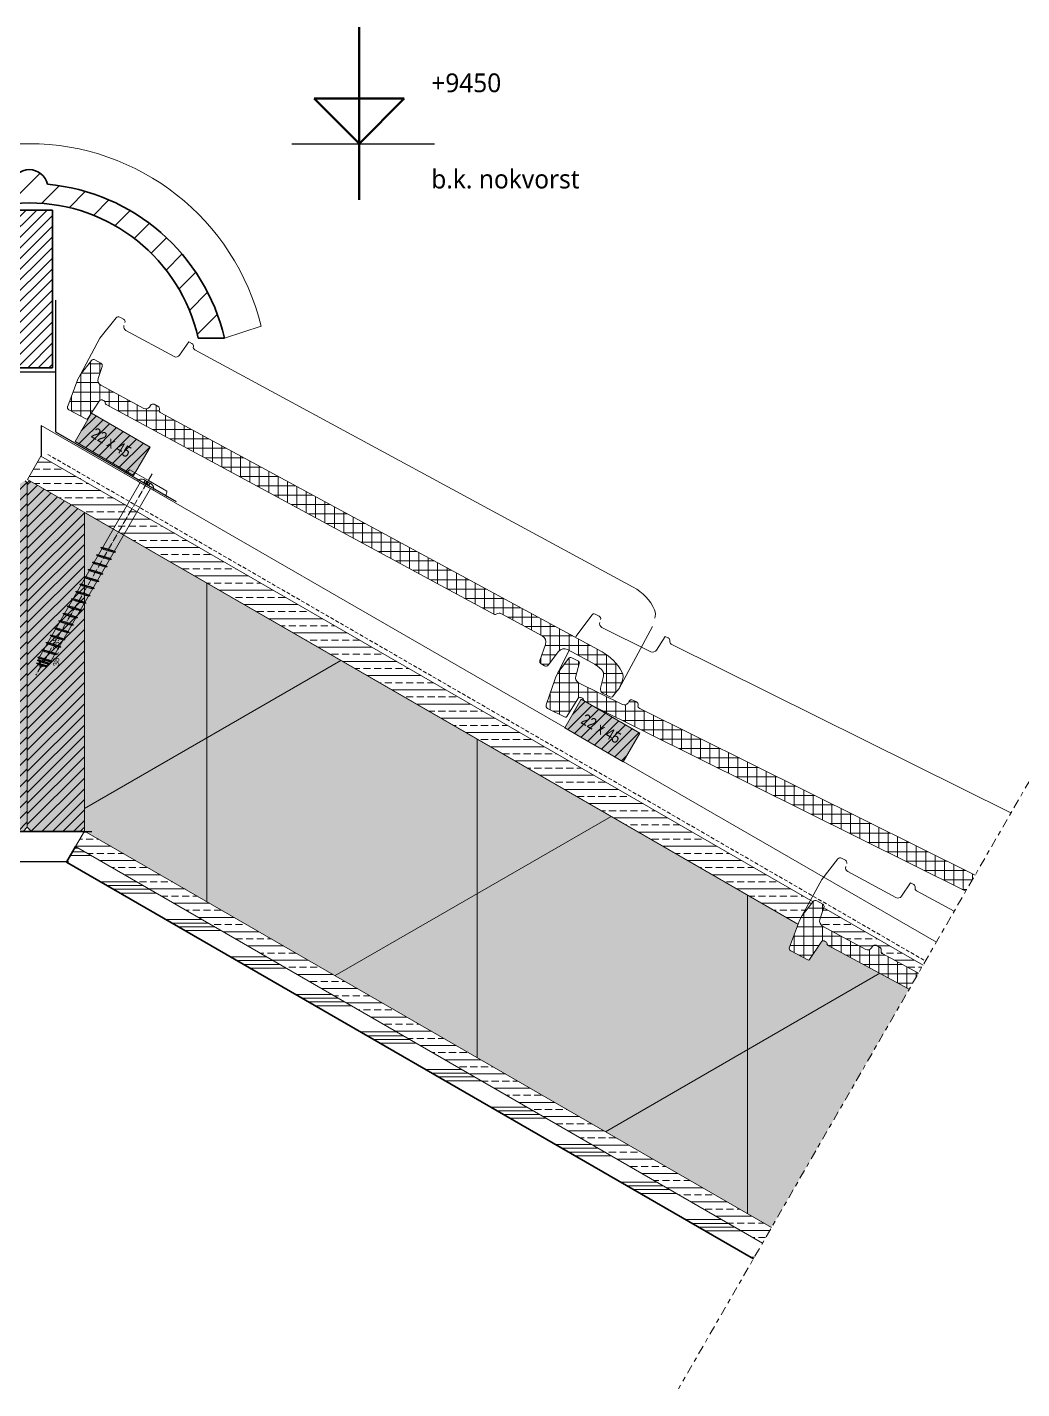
# Model space of a CAD drawing. Header units: millimetres. Extents: x 1813 to 34621, y -2347 to 13791.
# Drawn here: x 9733 to 10395, y 1155 to 2062 of the extents above; entities that cross this region are included whole.
import ezdxf

# ---------------------------------------------------------------- set-up
doc = ezdxf.new("R2010")
doc.units = ezdxf.units.MM
for name, pattern in [('MV_center', [15, 6, -3, 3, -3]), ('MV_hartlijn_staal', [6.6, 5, -0.8, 0, -0.8]), ('MV_hidden', [3.75, 2.5, -1.25])]:
    doc.linetypes.add(name, pattern=pattern)
for name, color, linetype, lineweight in [('A-ANNO-NOTE', 131, 'Continuous', 18), ('A-DETL', 90, 'Continuous', 13), ('A-DETL-GENF', 92, 'Continuous', 18), ('A-DETL-MEDM', 33, 'Continuous', 18), ('A-DETL-THIN', 151, 'Continuous', 18), ('G-ANNO-TEXT', 231, 'Continuous', 13)]:
    doc.layers.add(name, color=color, linetype=linetype, lineweight=lineweight)
doc.styles.add('Segoe UI_3', font='segoeui.ttf', dxfattribs={"height": 12.5})
doc.styles.add('Swis721 Cn BT', font='swissc.ttf', dxfattribs={"height": 4})
doc.styles.add('Swis721 Cn BT_1', font='swissc.ttf', dxfattribs={"height": 7.5})
pattern_1 = [(0, (0, 0), (0, 9.476), []), (0, (0, 4.738), (0, 9.476), [4.738, -2.369])]
pattern_2 = [(0, (0, 0), (0, 6.25), []), (90, (0, 0), (-6.25, 4e-16), [])]

# ---------------------------------------------------------------- blocks, each defined once
blk = doc.blocks.new('42 isolatie - Type 1-5117734-Details Verbouwingen')
at = {"layer": 'A-DETL-GENF'}
blk.add_hatch(color=256, dxfattribs=at).paths.add_polyline_path([(272.08, 1.07), (800.28, 1.07), (800.28, 0.8), (906.51, 184.8), (272.08, 184.8), (272.08, 34.57)])
at = {"layer": 'A-DETL-GENF', "lineweight": 13}
h = blk.add_hatch(dxfattribs=at)
h.set_pattern_fill('FP_6', color=256, style=0, pattern_type=2)
h.set_pattern_definition([(60, (-2126.39, 181.76), (-155.885, 90), []), (120, (-2126.39, 181.76), (-155.885, -90), [])])
h.paths.add_polyline_path([(272.08, 1.07), (800.28, 1.07), (800.28, 0.8), (906.51, 184.8), (272.08, 184.8), (272.08, 34.57)])
at = {"layer": 'A-DETL-GENF'}
for p, q in [((906.51, 184.8), (272.08, 184.8)), ((801.69, 3.25), (906.51, 184.8)), ((800.28, 0.8), (801.69, 3.25))]:
    blk.add_line(p, q, dxfattribs=at)
blk = doc.blocks.new('47 dakpan OVH-pan_ver1 - nokvorst-5112820-Details Verbouwingen')
at = {"layer": 'A-DETL-GENF', "lineweight": 13}
h = blk.add_hatch(dxfattribs=at)
h.set_pattern_fill('FP_250', color=256, style=0, pattern_type=2)
h.set_pattern_definition([(45, (-9734.146, -1919.421), (-10.606602, 10.606602), [])])
h.paths.add_polyline_path([(-112.35, -64.73), (-109.86, -55.53), (-106.69, -46.67), (-102.83, -38.16), (-98.25, -29.94), (-92.99, -22.07), (-87.15, -14.7), (-80.71, -7.84), (-73.69, -1.48), (-66.23, 4.25), (-58.32, 9.34), (-49.97, 13.8), (-41.34, 17.55), (-32.43, 20.57), (-23.24, 22.87), (-13.96, 24.41), (-4.59, 25.17), (4.88, 25.17), (14.26, 24.41), (23.54, 22.87), (32.73, 20.57), (41.64, 17.55), (50.27, 13.8), (58.62, 9.34), (66.53, 4.25), (73.99, -1.48), (81.01, -7.84), (87.45, -14.7), (93.29, -22.07), (98.55, -29.94), (103.13, -38.16), (106.99, -46.67), (110.16, -55.53), (112.65, -64.73), (130.15, -64.73), (127.11, -53.91), (123.24, -43.51), (118.57, -33.54), (113.03, -23.93), (106.67, -14.75), (99.63, -6.18), (91.89, 1.76), (83.47, 9.08), (74.52, 15.64), (65.06, 21.42), (55.08, 26.44), (44.8, 30.58), (34.28, 33.83), (23.44, 36.21), (12.3, 37.71), (11.28, 40.59), (9.59, 43.13), (7.33, 45.18), (4.64, 46.62), (1.68, 47.36), (-1.37, 47.36), (-4.33, 46.62), (-7.02, 45.18), (-9.27, 43.13), (-10.97, 40.59), (-11.99, 37.71), (-23.13, 36.21), (-33.96, 33.83), (-44.49, 30.58), (-54.77, 26.44), (-64.75, 21.42), (-74.21, 15.64), (-83.15, 9.08), (-91.58, 1.75), (-99.32, -6.19), (-106.36, -14.75), (-112.72, -23.93), (-118.25, -33.54), (-122.93, -43.51), (-126.79, -53.91), (-129.84, -64.73)])
at = {"layer": 'A-DETL-GENF'}
for p, q in [((-129.84, -64.73), (-154.55, -57.17)), ((154.55, -56.81), (130.15, -64.73))]:
    blk.add_line(p, q, dxfattribs=at)
at = {"layer": 'A-DETL-GENF', "lineweight": 35}
for p, q in [((-129.84, -64.73), (-112.35, -64.73)), ((112.65, -64.73), (130.15, -64.73))]:
    blk.add_line(p, q, dxfattribs=at)
at = {"layer": 'A-DETL-GENF'}
blk.add_arc((0.04, -94.25), 158.98, 13.62254, 166.51318, dxfattribs=at)
at = {"layer": 'A-DETL-GENF', "lineweight": 35}
for centre, radius, start, end in [((0.16, 35.01), 12.44, 12.55761, 167.44239), ((0.16, -95.26), 133.53, 95.21906, 166.78216), ((0.16, -95.26), 133.53, 13.21906, 84.78094), ((0.15, -90.04), 115.31, 12.68038, 167.32103)]:
    blk.add_arc(centre, radius, start, end, dxfattribs=at)
blk = doc.blocks.new('NLRS_00_DI_hout_rechthoekig1 - SLS 38x235-5112782-Details Verbouwingen')
at = {"layer": 'A-DETL-GENF'}
h = blk.add_hatch(color=256, dxfattribs=at)
h.paths.add_polyline_path([(0, -2.83), (0, -35.17), (2.83, -38), (232.17, -38), (233.59, -36.58), (212.46, 0), (2.83, 0)])
h.paths.add_polyline_path([(234.72, -2.55), (235, -3.03), (235, -2.83)])
at = {"layer": 'A-DETL-MEDM', "lineweight": 13}
h = blk.add_hatch(dxfattribs=at)
h.set_pattern_fill('FP_251', color=256, style=0, pattern_type=2)
h.set_pattern_definition([(315, (-1526.112, 9695.035), (3.535534, 3.535534), [])])
h.paths.add_polyline_path([(0, -2.83), (0, -35.17), (2.83, -38), (232.17, -38), (233.59, -36.58), (212.46, 0), (2.83, 0)])
h.paths.add_polyline_path([(234.72, -2.55), (235, -3.03), (235, -2.83)])
at = {"layer": 'A-DETL-MEDM'}
for p, q in [((0, -2.83), (2.83, 0)), ((2.83, 0), (0, -2.83)), ((2.83, 0), (212.46, 0)), ((0, -2.83), (0, -35.17)), ((234.72, -2.55), (235, -2.83)), ((234.72, -2.55), (235, -2.83)), ((235, -3.03), (235, -2.83)), ((2.83, -38), (0, -35.17)), ((0, -35.17), (2.83, -38)), ((30.1, -38), (173.03, -38)), ((233.59, -36.58), (232.17, -38)), ((232.17, -38), (233.59, -36.58))]:
    blk.add_line(p, q, dxfattribs=at)
blk = doc.blocks.new('42 isolatie - Type 1-5117735-Details Verbouwingen')
at = {"layer": 'A-DETL-GENF'}
blk.add_hatch(color=256, dxfattribs=at).paths.add_polyline_path([(272.08, -1.07), (272.08, -184.36), (333.77, -182.7), (334.09, -182.81), (334.37, -183), (334.89, -183.55), (335.24, -183.79), (335.64, -183.94), (336.06, -184), (337.34, -183.87), (337.84, -183.58), (338.17, -183.24), (338.31, -183.05), (338.49, -182.64), (338.56, -182.23), (339.39, -168.38), (339.53, -167.94), (339.87, -167.62), (340.31, -167.5), (353.65, -167.19), (354.08, -167.34), (354.46, -167.59), (354.77, -167.92), (354.99, -168.32), (355.19, -169.26), (357.75, -184.8), (906.51, -184.8), (800.28, -0.8), (800.28, -1.07), (288.28, -1.07)])
at = {"layer": 'A-DETL-GENF', "lineweight": 13}
h = blk.add_hatch(dxfattribs=at)
h.set_pattern_fill('FP_74', color=256, style=0, pattern_type=2)
h.set_pattern_definition([(300, (-2126.39, -181.76), (-155.885, -90), []), (240, (-2126.39, -181.76), (-155.885, 90), [])])
h.paths.add_polyline_path([(272.08, -1.07), (272.08, -184.36), (333.77, -182.7), (334.09, -182.81), (334.37, -183), (334.89, -183.55), (335.24, -183.79), (335.64, -183.94), (336.06, -184), (337.34, -183.87), (337.84, -183.58), (338.17, -183.24), (338.31, -183.05), (338.49, -182.64), (338.56, -182.23), (339.39, -168.38), (339.53, -167.94), (339.87, -167.62), (340.31, -167.5), (353.65, -167.19), (354.08, -167.34), (354.46, -167.59), (354.77, -167.92), (354.99, -168.32), (355.19, -169.26), (357.75, -184.8), (906.51, -184.8), (800.28, -0.8), (800.28, -1.07), (288.28, -1.07)])
at = {"layer": 'A-DETL-GENF'}
for p, q in [((801.69, -3.25), (800.28, -0.8)), ((906.51, -184.8), (801.69, -3.25)), ((357.75, -184.8), (906.51, -184.8))]:
    blk.add_line(p, q, dxfattribs=at)
blk = doc.blocks.new('00 hout_rechthoekig_sls1 - Vuren Gewolmaniseerd 22x45-5117736-Details Verbouwingen')
at = {"layer": 'A-DETL-GENF', "lineweight": 13}
blk.add_hatch(color=256, dxfattribs=at).paths.add_polyline_path([(0, 22), (0, 0), (45, 0), (45, 22)])
at = {"layer": 'A-DETL-MEDM', "lineweight": 13}
h = blk.add_hatch(dxfattribs=at)
h.set_pattern_fill('FP_253', color=256, style=0, pattern_type=2)
h.set_pattern_definition([(255.17, (7967.299, 6472.383), (4.8334475, -1.2797598), [])])
h.paths.add_polyline_path([(0, 22), (0, 0), (45, 0), (45, 22)])
at = {"layer": 'A-DETL-MEDM'}
for p, q in [((45, 22), (0, 22)), ((0, 22), (0, 0)), ((45, 22), (0, 22)), ((45, 0), (45, 22)), ((45, 0), (45, 22)), ((45, 0), (45, 22)), ((0, 0), (45, 0))]:
    blk.add_line(p, q, dxfattribs=at)
blk = doc.blocks.new('NLRS_00_DI_hout_rechthoekig1 - SLS 38x235-5117737-Details Verbouwingen')
at = {"layer": 'A-DETL-GENF'}
h = blk.add_hatch(color=256, dxfattribs=at)
h.paths.add_polyline_path([(0, 35.17), (0, 2.83), (2.83, 0), (212.46, 0), (233.59, 36.58), (232.17, 38), (2.83, 38)])
h.paths.add_polyline_path([(234.72, 2.55), (235, 2.83), (235, 3.03), (234.88, 2.83)])
at = {"layer": 'A-DETL-MEDM', "lineweight": 13}
h = blk.add_hatch(dxfattribs=at)
h.set_pattern_fill('FP_254', color=256, style=0, pattern_type=2)
h.set_pattern_definition([(315, (-1526.112, 9771.035), (3.535534, 3.535534), [])])
h.paths.add_polyline_path([(0, 35.17), (0, 2.83), (2.83, 0), (212.46, 0), (233.59, 36.58), (232.17, 38), (2.83, 38)])
h.paths.add_polyline_path([(234.72, 2.55), (235, 2.83), (235, 3.03), (234.88, 2.83)])
at = {"layer": 'A-DETL-MEDM'}
for p, q in [((0, 35.17), (2.83, 38)), ((0, 35.17), (2.83, 38)), ((2.83, 38), (232.17, 38)), ((232.17, 38), (233.59, 36.58)), ((232.17, 38), (233.59, 36.58)), ((0, 2.83), (0, 35.17)), ((2.83, 0), (0, 2.83)), ((2.83, 0), (0, 2.83)), ((2.83, 0), (212.46, 0)), ((235, 2.83), (234.72, 2.55)), ((234.72, 2.55), (235, 2.83)), ((235, 3.03), (235, 2.83))]:
    blk.add_line(p, q, dxfattribs=at)
blk = doc.blocks.new('00 hout_rechthoekig_sls1 - Vuren Gewolmaniseerd 22x45-V177-Details Verbouwingen')
at = {"layer": 'A-DETL-GENF', "lineweight": 13}
blk.add_hatch(color=256, dxfattribs=at).paths.add_polyline_path([(0, 22), (0, 0), (45, 0), (45, 22), (14.98, 22)])
at = {"layer": 'A-DETL-MEDM', "lineweight": 13}
h = blk.add_hatch(dxfattribs=at)
h.set_pattern_fill('FP_255', color=256, style=0, pattern_type=2)
h.set_pattern_definition([(255.17, (7589.637, 6473.245), (4.8334475, -1.2797598), [])])
h.paths.add_polyline_path([(0, 22), (0, 0), (45, 0), (45, 22), (14.98, 22)])
at = {"layer": 'A-DETL-MEDM'}
for p, q in [((45, 22), (0, 22)), ((0, 22), (0, 0)), ((45, 22), (0, 22)), ((45, 0), (45, 22)), ((45, 0), (45, 22)), ((45, 0), (45, 22)), ((0, 0), (45, 0))]:
    blk.add_line(p, q, dxfattribs=at)
blk = doc.blocks.new('NLRS_28_DI_schroeven 2D - Tellerkop-schroef 10_0x140mm-5117738-Details Verbouwingen')
at = {"layer": 'A-DETL-GENF', "linetype": 'MV_hartlijn_staal', "lineweight": 13}
blk.add_line((0, -9.1), (0, 145.9), dxfattribs=at)
at = {"layer": 'A-DETL-GENF', "lineweight": 5}
for p, q in [((-4.26, 136.66), (-3.51, 136.02)), ((4.26, 134.67), (-4.26, 136.66)), ((-4, 135), (0, 140)), ((-3.52, 138.71), (-2.77, 138.07)), ((3.52, 137.07), (-3.52, 138.71)), ((0, 140), (4, 135)), ((2.77, 137.71), (3.52, 137.07)), ((-5, 134.89), (-4.25, 134.25)), ((5, 132.57), (-5, 134.89)), ((-5, 129.28), (-4.25, 128.64)), ((5, 126.95), (-5, 129.28)), ((-4, 3.55), (-4, 135)), ((3.51, 135.31), (4.26, 134.67)), ((4, 135), (4, 3.55)), ((4.25, 133.21), (5, 132.57)), ((4.25, 127.59), (5, 126.95)), ((-5, 123.66), (-4.25, 123.02)), ((5, 121.33), (-5, 123.66)), ((-5, 118.04), (-4.25, 117.4)), ((5, 115.72), (-5, 118.04)), ((4.25, 121.97), (5, 121.33)), ((-5, 112.43), (-4.25, 111.79)), ((5, 110.1), (-5, 112.43)), ((4.25, 116.36), (5, 115.72)), ((4.25, 110.74), (5, 110.1)), ((-5, 106.81), (-4.25, 106.17)), ((5, 104.48), (-5, 106.81)), ((-5, 101.19), (-4.25, 100.55)), ((5, 98.86), (-5, 101.19)), ((4.25, 105.12), (5, 104.48)), ((-5, 95.58), (-4.25, 94.94)), ((5, 93.25), (-5, 95.58)), ((4.25, 99.5), (5, 98.86)), ((4.25, 93.89), (5, 93.25)), ((-5, 89.96), (-4.25, 89.32)), ((5, 87.63), (-5, 89.96)), ((-5, 84.34), (-4.25, 83.7)), ((5, 82.01), (-5, 84.34)), ((4.25, 88.27), (5, 87.63)), ((4.25, 82.65), (5, 82.01)), ((-5, 78.72), (-4.25, 78.08)), ((5, 76.4), (-5, 78.72)), ((-5, 73.11), (-4.25, 72.47)), ((5, 70.78), (-5, 73.11)), ((4.25, 77.04), (5, 76.4)), ((-5, 67.49), (-4.25, 66.85)), ((5, 65.16), (-5, 67.49)), ((4.25, 71.42), (5, 70.78)), ((4.25, 65.8), (5, 65.16)), ((-5, 61.87), (-4.25, 61.23)), ((5, 59.55), (-5, 61.87)), ((-5, 56.26), (-4.25, 55.62)), ((5, 53.93), (-5, 56.26)), ((4.25, 60.19), (5, 59.55)), ((4.25, 54.57), (5, 53.93)), ((-5, 50.64), (-4.25, 50)), ((5, 48.31), (-5, 50.64)), ((4.25, 48.95), (5, 48.31)), ((-16, 0), (16, 0)), ((-16, 0), (-16, -1)), ((-4, 3.55), (-4, 0)), ((4, 3.55), (4, 0)), ((16, 0), (16, -1)), ((-16, -1), (-15, -1)), ((-14.2, -4), (0, -4)), ((-6, 0), (-6, -1)), ((6, 0), (-6, 0)), ((-6, -1), (6, -1)), ((-1.84, -3.01), (-1.84, -1.3)), ((-1.84, -1.3), (1.84, -1.3)), ((2, -3), (-1.68, -3)), ((-1.59, -2.99), (-1.59, -1.3)), ((-0.71, -3), (-0.71, -1.3)), ((-0.25, -3), (-0.25, -1.3)), ((14.2, -4), (0, -4)), ((0.25, -3), (0.25, -1.3)), ((0.71, -3), (0.71, -1.3)), ((1.59, -2.99), (1.59, -1.3)), ((1.84, -3), (1.84, -1.3)), ((6, -1), (6, 0)), ((16, -1), (15, -1))]:
    blk.add_line(p, q, dxfattribs=at)
at = {"layer": 'A-DETL-GENF'}
for p, q in [((-4, 3.55), (-4, 0)), ((4, 3.55), (4, 0))]:
    blk.add_line(p, q, dxfattribs=at)
at = {"layer": 'A-DETL-GENF', "lineweight": 5}
for centre, radius, start, end in [((-6.79, -0.41), 8.23, 184.12592, 205.87408), ((-2.16, 1.64), 4.66, 214.46188, 276.92192), ((2.16, 1.64), 4.66, 263.07808, 325.53812), ((6.79, -0.41), 8.23, 334.12592, 355.87408)]:
    blk.add_arc(centre, radius, start, end, dxfattribs=at)
for points in [[(-4.26, 136.66), (-3.01, 137.14), (3.51, 135.31)], [(-3.52, 138.71), (-2.51, 139.11), (2.77, 137.71)], [(-2.77, 138.07), (3.1, 136.67), (3.52, 137.07)], [(-5, 134.89), (-3.5, 135.45), (4.25, 133.21)], [(-5, 129.28), (-3.5, 129.84), (4.25, 127.59)], [(-4.25, 134.25), (4.37, 131.99), (5, 132.57)], [(-4.25, 128.64), (4.37, 126.38), (5, 126.95)], [(-3.51, 136.02), (3.73, 134.19), (4.26, 134.67)], [(-5, 123.66), (-3.5, 124.22), (4.25, 121.97)], [(-5, 118.04), (-3.5, 118.6), (4.25, 116.36)], [(-4.25, 123.02), (4.37, 120.76), (5, 121.33)], [(-5, 112.43), (-3.5, 112.99), (4.25, 110.74)], [(-4.25, 117.4), (4.37, 115.14), (5, 115.72)], [(-4.25, 111.79), (4.37, 109.52), (5, 110.1)], [(-5, 106.81), (-3.5, 107.37), (4.25, 105.12)], [(-5, 101.19), (-3.5, 101.75), (4.25, 99.5)], [(-4.25, 106.17), (4.37, 103.91), (5, 104.48)], [(-4.25, 100.55), (4.37, 98.29), (5, 98.86)], [(-5, 95.58), (-3.5, 96.13), (4.25, 93.89)], [(-4.25, 94.94), (4.37, 92.67), (5, 93.25)], [(-5, 89.96), (-3.5, 90.52), (4.25, 88.27)], [(-5, 84.34), (-3.5, 84.9), (4.25, 82.65)], [(-4.25, 89.32), (4.37, 87.06), (5, 87.63)], [(-4.25, 83.7), (4.37, 81.44), (5, 82.01)], [(-5, 78.72), (-3.5, 79.28), (4.25, 77.04)], [(-5, 73.11), (-3.5, 73.67), (4.25, 71.42)], [(-4.25, 78.08), (4.37, 75.82), (5, 76.4)], [(-5, 67.49), (-3.5, 68.05), (4.25, 65.8)], [(-4.25, 72.47), (4.37, 70.21), (5, 70.78)], [(-4.25, 66.85), (4.37, 64.59), (5, 65.16)], [(-5, 61.87), (-3.5, 62.43), (4.25, 60.19)], [(-5, 56.26), (-3.5, 56.82), (4.25, 54.57)], [(-4.25, 61.23), (4.37, 58.97), (5, 59.55)], [(-4.25, 55.62), (4.37, 53.36), (5, 53.93)], [(-5, 50.64), (-3.5, 51.2), (4.25, 48.95)], [(-4.25, 50), (4.37, 47.74), (5, 48.31)]]:
    blk.add_open_spline(points, degree=2, dxfattribs=at)
blk = doc.blocks.new('NLRS_28_DI_schroeven 2D - Tellerkop-schroef 10_0x140mm-5112787-Details Verbouwingen')
at = {"layer": 'A-DETL-GENF', "linetype": 'MV_hartlijn_staal', "lineweight": 13}
blk.add_line((0, 9.1), (0, -145.9), dxfattribs=at)
at = {"layer": 'A-DETL-GENF', "lineweight": 5}
for p, q in [((-16, 0), (-16, 1)), ((-16, 1), (-15, 1)), ((-14.2, 4), (0, 4)), ((-6, 1), (6, 1)), ((-6, 0), (-6, 1)), ((6, 0), (-6, 0)), ((-4, -3.55), (-4, 0)), ((-1.84, 3.01), (-1.84, 1.3)), ((-1.84, 1.3), (1.84, 1.3)), ((2, 3), (-1.68, 3)), ((-1.59, 2.99), (-1.59, 1.3)), ((-0.71, 3), (-0.71, 1.3)), ((-0.25, 3), (-0.25, 1.3)), ((14.2, 4), (0, 4)), ((0.25, 3), (0.25, 1.3)), ((0.71, 3), (0.71, 1.3)), ((1.59, 2.99), (1.59, 1.3)), ((1.84, 3), (1.84, 1.3)), ((4, -3.55), (4, 0)), ((6, 1), (6, 0)), ((16, 1), (15, 1)), ((16, 0), (16, 1)), ((-16, 0), (16, 0)), ((-4, -3.55), (-4, -135)), ((4, -135), (4, -3.55)), ((5, -48.31), (-5, -50.64)), ((-5, -50.64), (-4.25, -50)), ((5, -53.93), (-5, -56.26)), ((4.25, -48.95), (5, -48.31)), ((4.25, -54.57), (5, -53.93)), ((-5, -56.26), (-4.25, -55.62)), ((5, -59.55), (-5, -61.87)), ((-5, -61.87), (-4.25, -61.23)), ((4.25, -60.19), (5, -59.55)), ((5, -65.16), (-5, -67.49)), ((-5, -67.49), (-4.25, -66.85)), ((5, -70.78), (-5, -73.11)), ((-5, -73.11), (-4.25, -72.47)), ((4.25, -65.8), (5, -65.16)), ((4.25, -71.42), (5, -70.78)), ((5, -76.4), (-5, -78.72)), ((-5, -78.72), (-4.25, -78.08)), ((4.25, -77.04), (5, -76.4)), ((5, -82.01), (-5, -84.34)), ((-5, -84.34), (-4.25, -83.7)), ((5, -87.63), (-5, -89.96)), ((-5, -89.96), (-4.25, -89.32)), ((4.25, -82.65), (5, -82.01)), ((4.25, -88.27), (5, -87.63)), ((5, -93.25), (-5, -95.58)), ((-5, -95.58), (-4.25, -94.94)), ((5, -98.86), (-5, -101.19)), ((4.25, -93.89), (5, -93.25)), ((4.25, -99.5), (5, -98.86)), ((-5, -101.19), (-4.25, -100.55)), ((5, -104.48), (-5, -106.81)), ((-5, -106.81), (-4.25, -106.17)), ((4.25, -105.12), (5, -104.48)), ((5, -110.1), (-5, -112.43)), ((-5, -112.43), (-4.25, -111.79)), ((5, -115.72), (-5, -118.04)), ((-5, -118.04), (-4.25, -117.4)), ((4.25, -110.74), (5, -110.1)), ((4.25, -116.36), (5, -115.72)), ((5, -121.33), (-5, -123.66)), ((-5, -123.66), (-4.25, -123.02)), ((5, -126.95), (-5, -129.28)), ((4.25, -121.97), (5, -121.33)), ((4.25, -127.59), (5, -126.95)), ((-5, -129.28), (-4.25, -128.64)), ((5, -132.57), (-5, -134.89)), ((-5, -134.89), (-4.25, -134.25)), ((4.26, -134.67), (-4.26, -136.66)), ((-4.26, -136.66), (-3.51, -136.02)), ((-4, -135), (0, -140)), ((0, -140), (4, -135)), ((3.51, -135.31), (4.26, -134.67)), ((4.25, -133.21), (5, -132.57)), ((3.52, -137.07), (-3.52, -138.71)), ((-3.52, -138.71), (-2.77, -138.07)), ((2.77, -137.71), (3.52, -137.07))]:
    blk.add_line(p, q, dxfattribs=at)
at = {"layer": 'A-DETL-GENF'}
for p, q in [((-4, -3.55), (-4, 0)), ((4, -3.55), (4, 0))]:
    blk.add_line(p, q, dxfattribs=at)
at = {"layer": 'A-DETL-GENF', "lineweight": 5}
for centre, radius, start, end in [((-6.79, 0.41), 8.23, 154.12592, 175.87408), ((-2.16, -1.64), 4.66, 83.07808, 145.53812), ((2.16, -1.64), 4.66, 34.46188, 96.92192), ((6.79, 0.41), 8.23, 4.12592, 25.87408)]:
    blk.add_arc(centre, radius, start, end, dxfattribs=at)
for points in [[(-5, -50.64), (-3.5, -51.2), (4.25, -48.95)], [(-4.25, -50), (4.37, -47.74), (5, -48.31)], [(-4.25, -55.62), (4.37, -53.36), (5, -53.93)], [(-5, -56.26), (-3.5, -56.82), (4.25, -54.57)], [(-5, -61.87), (-3.5, -62.43), (4.25, -60.19)], [(-4.25, -61.23), (4.37, -58.97), (5, -59.55)], [(-5, -67.49), (-3.5, -68.05), (4.25, -65.8)], [(-5, -73.11), (-3.5, -73.67), (4.25, -71.42)], [(-4.25, -66.85), (4.37, -64.59), (5, -65.16)], [(-4.25, -72.47), (4.37, -70.21), (5, -70.78)], [(-5, -78.72), (-3.5, -79.28), (4.25, -77.04)], [(-4.25, -78.08), (4.37, -75.82), (5, -76.4)], [(-5, -84.34), (-3.5, -84.9), (4.25, -82.65)], [(-5, -89.96), (-3.5, -90.52), (4.25, -88.27)], [(-4.25, -83.7), (4.37, -81.44), (5, -82.01)], [(-4.25, -89.32), (4.37, -87.06), (5, -87.63)], [(-5, -95.58), (-3.5, -96.13), (4.25, -93.89)], [(-5, -101.19), (-3.5, -101.75), (4.25, -99.5)], [(-4.25, -94.94), (4.37, -92.67), (5, -93.25)], [(-4.25, -100.55), (4.37, -98.29), (5, -98.86)], [(-5, -106.81), (-3.5, -107.37), (4.25, -105.12)], [(-4.25, -106.17), (4.37, -103.91), (5, -104.48)], [(-5, -112.43), (-3.5, -112.99), (4.25, -110.74)], [(-5, -118.04), (-3.5, -118.6), (4.25, -116.36)], [(-4.25, -111.79), (4.37, -109.52), (5, -110.1)], [(-4.25, -117.4), (4.37, -115.14), (5, -115.72)], [(-5, -123.66), (-3.5, -124.22), (4.25, -121.97)], [(-4.25, -123.02), (4.37, -120.76), (5, -121.33)], [(-4.25, -128.64), (4.37, -126.38), (5, -126.95)], [(-5, -129.28), (-3.5, -129.84), (4.25, -127.59)], [(-5, -134.89), (-3.5, -135.45), (4.25, -133.21)], [(-4.26, -136.66), (-3.01, -137.14), (3.51, -135.31)], [(-4.25, -134.25), (4.37, -131.99), (5, -132.57)], [(-3.51, -136.02), (3.73, -134.19), (4.26, -134.67)], [(-3.52, -138.71), (-2.51, -139.11), (2.77, -137.71)], [(-2.77, -138.07), (3.1, -136.67), (3.52, -137.07)]]:
    blk.add_open_spline(points, degree=2, dxfattribs=at)
blk = doc.blocks.new('00_maskeer1 - Type 1-5117795-Details Verbouwingen')
at = {"layer": 'A-DETL-GENF', "linetype": 'MV_center'}
blk.add_line((-100, 0), (442.88, 0), dxfattribs=at)

msp = doc.modelspace()

# ---------------------------------------------------------------- hatches: boundary and pattern name
at = {"layer": 'A-DETL-GENF', "lineweight": 13}
h = msp.add_hatch(dxfattribs=at)
h.set_pattern_fill('FP_12', color=250, style=0, pattern_type=2)
h.set_pattern_definition([(45, (0, 0), (-3.535534, 3.535534), [])])
h.paths.add_polyline_path([(9718.79, 1834.89), (9749.79, 1834.89), (9749.79, 1939.89), (9718.79, 1939.89), (9718.79, 1842.07)])
h = msp.add_hatch(dxfattribs=at)
h.set_pattern_fill('FP_19', color=254, style=0, pattern_type=2)
h.set_pattern_definition(pattern_2)
h.paths.add_polyline_path([(10121.81, 1615.47), (10122.26, 1615.56), (10122.69, 1615.76), (10127.05, 1621.25), (10129.2, 1626.17), (10129.69, 1627.68), (10129.81, 1629.26), (10129.58, 1630.82), (10129, 1632.3), (10125.41, 1637.55), (10120.95, 1642.08), (10115.76, 1645.74), (9821.6, 1805.04), (9821.27, 1805.36), (9821.03, 1805.76), (9820.9, 1806.2), (9820.87, 1806.66), (9821.02, 1807.52), (9820.98, 1807.93), (9820.87, 1808.32), (9820.66, 1808.67), (9820.39, 1808.98), (9820.06, 1809.21), (9817.53, 1810.58), (9817.1, 1810.72), (9816.64, 1810.75), (9816.19, 1810.68), (9815.77, 1810.5), (9815.4, 1810.22), (9815.11, 1809.87), (9814.34, 1808.7), (9813.89, 1808.18), (9813.33, 1807.78), (9812.68, 1807.53), (9812, 1807.45), (9811.31, 1807.53), (9810.67, 1807.79), (9781.95, 1823.33), (9781.24, 1823.83), (9780.66, 1824.48), (9780.25, 1825.24), (9780.03, 1826.08), (9780.01, 1826.95), (9780.18, 1827.8), (9782.95, 1836.23), (9782.94, 1836.65), (9782.84, 1837.06), (9782.65, 1837.43), (9782.38, 1837.76), (9782.05, 1838.01), (9777.67, 1840.33), (9777.24, 1840.39), (9776.8, 1840.36), (9776.39, 1840.22), (9776.02, 1839.99), (9775.71, 1839.69), (9768.42, 1830.49), (9766.63, 1827.2), (9759.79, 1808.89), (9759.78, 1808.43), (9759.88, 1807.99), (9760.08, 1807.58), (9760.38, 1807.24), (9760.75, 1806.97), (9772.31, 1800.75), (9772.77, 1800.75), (9772.98, 1800.83), (9773.32, 1801.14), (9781.25, 1813.04), (9781.59, 1813.3), (9781.99, 1813.47), (9782.42, 1813.55), (9782.85, 1813.52), (9783.26, 1813.4), (9784.36, 1812.74), (9784.63, 1812.41), (9784.81, 1812.02), (9784.98, 1811.28), (9785.14, 1810.98), (9785.36, 1810.73), (9785.63, 1810.54), (10044.11, 1670.66), (10044.52, 1670.59), (10044.92, 1670.61), (10045.31, 1670.72), (10046.23, 1671.21), (10046.84, 1671.38), (10047.48, 1671.42), (10048.1, 1671.32), (10048.69, 1671.08), (10075.87, 1656.37), (10076.77, 1655.72), (10077.5, 1654.88), (10078, 1653.89), (10078.27, 1652.82), (10078.27, 1651.71), (10078.02, 1650.62), (10074.23, 1639.48), (10074.24, 1639.04), (10074.35, 1638.62), (10074.55, 1638.23), (10074.84, 1637.9), (10075.2, 1637.64), (10077.93, 1636.23), (10078.36, 1636.17), (10078.8, 1636.21), (10079.22, 1636.35), (10079.59, 1636.58), (10079.9, 1636.9), (10086.85, 1645.85), (10087.62, 1646.65), (10088.55, 1647.25), (10089.6, 1647.61), (10090.7, 1647.73), (10091.8, 1647.58), (10092.84, 1647.19), (10109.68, 1638.07), (10112.63, 1636.21), (10115.34, 1634), (10115.99, 1633.24), (10116.46, 1632.36), (10116.74, 1631.4), (10116.81, 1630.41), (10116.67, 1629.42), (10114.67, 1620.78), (10114.72, 1620.16), (10114.9, 1619.57), (10115.2, 1619.03), (10115.62, 1618.57), (10116.12, 1618.21), (10120.89, 1615.63), (10121.34, 1615.5)])
h = msp.add_hatch(dxfattribs=at)
h.set_pattern_fill('FP_11', color=250, style=0, pattern_type=2)
h.set_pattern_definition(pattern_1)
h.paths.add_polyline_path([(10326.38, 1431.6), (10329.47, 1436.95), (10263.37, 1475.11), (10260.82, 1467.47), (10260.64, 1466.61), (10260.67, 1465.75), (10260.89, 1464.9), (10261.3, 1464.14), (10261.88, 1463.48), (10262.63, 1462.97), (10291.31, 1447.45), (10291.96, 1447.19), (10292.64, 1447.11), (10293.33, 1447.19), (10293.97, 1447.44), (10294.53, 1447.84), (10294.98, 1448.37), (10296.04, 1449.88), (10296.6, 1450.24), (10296.83, 1450.34), (10297.28, 1450.42), (10297.74, 1450.38), (10298.26, 1450.2), (10301.03, 1448.64), (10301.41, 1448.14), (10301.55, 1447.84), (10301.63, 1447.44), (10301.62, 1446.95), (10301.51, 1446.32), (10301.54, 1445.86), (10301.67, 1445.42), (10301.91, 1445.02), (10302.24, 1444.7), (10302.63, 1444.46), (10322.3, 1433.81)])
h.paths.add_polyline_path([(10246.27, 1464.2), (10247.27, 1466.86), (10249.06, 1470.16), (10256.25, 1479.22), (9742.13, 1776.05), (9733.13, 1760.46), (10245.05, 1464.9)])
h = msp.add_hatch(dxfattribs=at)
h.set_pattern_fill('FP_19', color=254, style=0, pattern_type=2)
h.set_pattern_definition(pattern_2)
h.paths.add_polyline_path([(10357.98, 1486.34), (10364.12, 1496.97), (10140.41, 1608.2), (10140.07, 1608.52), (10139.82, 1608.9), (10139.67, 1609.34), (10139.62, 1609.8), (10139.74, 1610.66), (10139.69, 1611.07), (10139.56, 1611.45), (10139.35, 1611.8), (10139.06, 1612.1), (10138.72, 1612.32), (10136.15, 1613.6), (10135.71, 1613.73), (10135.25, 1613.74), (10134.8, 1613.65), (10134.39, 1613.45), (10134.03, 1613.17), (10133.75, 1612.8), (10133.03, 1611.61), (10132.6, 1611.07), (10132.05, 1610.66), (10131.41, 1610.38), (10130.73, 1610.28), (10130.04, 1610.34), (10129.39, 1610.57), (10100.14, 1625.1), (10099.42, 1625.57), (10098.82, 1626.2), (10098.38, 1626.95), (10098.13, 1627.79), (10098.07, 1628.65), (10098.22, 1629.51), (10100.69, 1638.02), (10100.67, 1638.44), (10100.55, 1638.85), (10100.35, 1639.22), (10100.07, 1639.53), (10099.73, 1639.78), (10095.27, 1641.94), (10094.84, 1641.99), (10094.41, 1641.93), (10094, 1641.78), (10093.63, 1641.54), (10093.34, 1641.23), (10086.37, 1631.79), (10084.7, 1628.43), (10078.5, 1609.89), (10078.51, 1609.44), (10078.62, 1609), (10078.84, 1608.6), (10079.15, 1608.26), (10079.53, 1608.01), (10091.29, 1602.19), (10091.75, 1602.21), (10091.97, 1602.3), (10092.3, 1602.62), (10099.8, 1614.79), (10100.14, 1615.06), (10100.53, 1615.25), (10100.95, 1615.34), (10101.38, 1615.33), (10101.8, 1615.22), (10102.92, 1614.6), (10103.25, 1614.17), (10103.4, 1613.9), (10103.63, 1613.18), (10108.69, 1610.24), (10322.3, 1504.08)])
h = msp.add_hatch(dxfattribs=at)
h.set_pattern_fill('FP_11', color=250, style=0, pattern_type=2)
h.set_pattern_definition(pattern_1)
h.paths.add_polyline_path([(10222.6, 1251.85), (10228.6, 1262.25), (9771.17, 1526.35), (9765.17, 1515.95), (10190.58, 1270.34)])
h = msp.add_hatch(dxfattribs=at)
h.set_pattern_fill('FP_9', color=254, style=0, pattern_type=2)
h.set_pattern_definition([(0, (0, 10), (0, 25), []), (0, (0, 12.5), (0, 25), []), (0, (0, 15), (0, 25), []), (0, (0, 17.5), (0, 25), [])])
h.paths.add_polyline_path([(10216.6, 1241.46), (10222.6, 1251.85), (9765.17, 1515.95), (9759.17, 1505.56), (10188.56, 1257.65)])
h = msp.add_hatch(dxfattribs=at)
h.set_pattern_fill('FP_19', color=254, style=0, pattern_type=2)
h.set_pattern_definition(pattern_2)
h.paths.add_polyline_path([(10602.44, 1255.13), (10602.9, 1255.22), (10603.33, 1255.42), (10604.76, 1257.23), (10595.73, 1262.45), (10595.31, 1260.44), (10595.36, 1259.82), (10595.54, 1259.23), (10595.84, 1258.69), (10596.25, 1258.23), (10596.76, 1257.87), (10601.53, 1255.29), (10601.98, 1255.16)])
h.paths.add_polyline_path([(10559, 1275.83), (10559.44, 1275.87), (10559.86, 1276.01), (10560.23, 1276.24), (10560.54, 1276.56), (10563.87, 1280.84), (10559.57, 1283.33), (10556.03, 1277.2), (10558.57, 1275.89)])
h.paths.add_polyline_path([(10605.91, 1277.36), (10603.73, 1279.57), (10596.28, 1283.9), (10596.93, 1285.03), (10596.28, 1285.47), (10569.25, 1300.1), (10568.57, 1298.91), (10604.25, 1278.31)])
h.paths.add_polyline_path([(10320.24, 1420.98), (10326.38, 1431.6), (10302.24, 1444.7), (10301.91, 1445.02), (10301.67, 1445.42), (10301.54, 1445.86), (10301.51, 1446.32), (10301.66, 1447.18), (10301.62, 1447.59), (10301.5, 1447.98), (10301.3, 1448.33), (10301.03, 1448.64), (10300.7, 1448.87), (10298.17, 1450.24), (10297.74, 1450.38), (10297.28, 1450.42), (10296.83, 1450.34), (10296.41, 1450.16), (10296.04, 1449.88), (10295.75, 1449.53), (10294.98, 1448.37), (10294.53, 1447.84), (10293.97, 1447.44), (10293.32, 1447.19), (10292.64, 1447.11), (10291.95, 1447.19), (10291.31, 1447.45), (10262.59, 1462.99), (10261.88, 1463.49), (10261.3, 1464.14), (10260.89, 1464.9), (10260.67, 1465.75), (10260.64, 1466.61), (10260.82, 1467.47), (10263.58, 1475.89), (10263.58, 1476.31), (10263.48, 1476.72), (10263.29, 1477.09), (10263.02, 1477.42), (10262.69, 1477.67), (10258.31, 1479.99), (10257.88, 1480.05), (10257.44, 1480.02), (10257.03, 1479.88), (10256.66, 1479.65), (10256.35, 1479.35), (10249.06, 1470.16), (10247.27, 1466.86), (10240.43, 1448.55), (10240.42, 1448.09), (10240.52, 1447.65), (10240.72, 1447.24), (10241.02, 1446.9), (10241.39, 1446.63), (10252.95, 1440.41), (10253.4, 1440.41), (10253.62, 1440.49), (10253.96, 1440.8), (10261.88, 1452.7), (10262.23, 1452.96), (10262.63, 1453.13), (10263.06, 1453.21), (10263.49, 1453.18), (10263.9, 1453.06), (10265, 1452.4), (10265.27, 1452.07), (10265.45, 1451.68), (10265.62, 1450.94), (10265.78, 1450.64), (10266, 1450.39), (10266.27, 1450.2)])

# ---------------------------------------------------------------- linework, layer by layer
at = {"layer": 'A-DETL', "lineweight": 50}
for p, q in [((9954, 1946.72), (9954, 2061.72)), ((9984, 2014.15), (9924.06, 2014.15)), ((9924.06, 2014.15), (9954, 1984.21)), ((9954, 1984.15), (9984, 2014.15))]:
    msp.add_line(p, q, dxfattribs=at)
at = {"layer": 'A-DETL', "lineweight": 25}
for p, q in [((9909.2, 1984.15), (10004.2, 1984.15)), ((9751.79, 1879.89), (9751.79, 1831.95)), ((9751.79, 1831.95), (9716.79, 1831.95)), ((9751.79, 1831.95), (9751.79, 1792.17)), ((9742.28, 1796.49), (9742.28, 1775.96)), ((9751.79, 1792.17), (9832.19, 1745.76)), ((9771.03, 1526.11), (9690.03, 1526.11)), ((9695.03, 1526.11), (9776.03, 1526.11)), ((9760.38, 1505.8), (9705.69, 1505.8))]:
    msp.add_line(p, q, dxfattribs=at)
at = {"layer": 'A-DETL', "lineweight": 35}
for p, q in [((9749.79, 1939.89), (9718.79, 1939.89)), ((9749.79, 1834.89), (9749.79, 1939.89)), ((9718.79, 1834.89), (9749.79, 1834.89)), ((9765.17, 1515.95), (9759.17, 1505.56)), ((9759.17, 1505.56), (10216.6, 1241.46))]:
    msp.add_line(p, q, dxfattribs=at)
at = {"layer": 'A-DETL', "lineweight": 18}
for p, q in [((9794.57, 1868.6), (9797.15, 1867.2)), ((9781.42, 1854.51), (9792.22, 1868.12)), ((9798.72, 1859.68), (9830.76, 1842.33)), ((9768.42, 1830.49), (9781.42, 1854.51)), ((9834.48, 1843.3), (9840.58, 1852.21)), ((9840.58, 1852.21), (9842.67, 1851.08)), ((9844.53, 1846.89), (10136.57, 1688.79)), ((10098.52, 1656.24), (10108.84, 1670.22)), ((10111.18, 1670.78), (10113.8, 1669.48)), ((10115.64, 1662.01), (10148.26, 1645.79)), ((10149.38, 1662.49), (10127.05, 1621.25)), ((10098.07, 1655.32), (10098.52, 1656.24)), ((10151.94, 1646.89), (10157.73, 1656)), ((10157.73, 1656), (10159.86, 1654.95)), ((10161.86, 1650.83), (10388.04, 1538.41)), ((10086.37, 1631.79), (10093.77, 1646.68)), ((10262.06, 1494.17), (10272.85, 1507.78)), ((10275.21, 1508.26), (10277.79, 1506.86)), ((10279.36, 1499.34), (10311.4, 1481.99)), ((10249.06, 1470.16), (10262.06, 1494.17)), ((10315.12, 1482.96), (10321.22, 1491.87)), ((10321.22, 1491.87), (10323.31, 1490.74)), ((10325.16, 1486.55), (10350.26, 1472.96))]:
    msp.add_line(p, q, dxfattribs=at)
at = {"layer": 'A-DETL'}
for p, q in [((10090.91, 1595.21), (9742.28, 1796.49)), ((9742.13, 1776.05), (9733.13, 1760.46)), ((10256.25, 1479.22), (9742.13, 1776.05)), ((9733.13, 1760.46), (10246.27, 1464.2)), ((10338.35, 1452.34), (10129.88, 1572.71)), ((9771.17, 1526.35), (9765.17, 1515.95)), ((10228.6, 1262.25), (9771.17, 1526.35)), ((9765.17, 1515.95), (10222.6, 1251.85)), ((10329.47, 1436.95), (10263.37, 1475.11))]:
    msp.add_line(p, q, dxfattribs=at)
at = {"layer": 'A-DETL', "linetype": 'MV_hidden', "lineweight": 18}
msp.add_line((9746.62, 1777.22), (10331.09, 1439.77), dxfattribs=at)
at = {"layer": 'A-DETL', "lineweight": 18}
for centre, radius, start, end in [((9793.68, 1866.95), 1.87, 61.4828, 141.47954), ((9796.26, 1865.56), 1.87, 341.45507, 61.45024), ((9800.05, 1862.15), 2.81, 161.67231, 241.67147), ((9841.78, 1849.44), 1.87, 346.28046, 61.57216), ((9832.1, 1844.8), 2.81, 241.5644, 327.75641), ((9845.43, 1848.54), 1.88, 166.06055, 241.43876), ((10121.13, 1660.27), 32.44, 24.27108, 61.57153), ((10110.34, 1669.1), 1.87, 63.4828, 143.47954), ((10112.97, 1667.8), 1.87, 343.45507, 63.45024), ((10143.77, 1670.62), 7.54, 340.19025, 23.32302), ((10116.88, 1664.53), 2.81, 163.67231, 243.67147), ((10159.03, 1653.28), 1.87, 348.28046, 63.57216), ((10162.7, 1652.51), 1.88, 168.06055, 243.43876), ((10149.51, 1648.31), 2.81, 243.5644, 329.75641), ((10274.32, 1506.61), 1.87, 61.4828, 141.47954), ((10276.89, 1505.22), 1.87, 341.45507, 61.45024), ((10280.69, 1501.81), 2.81, 161.67231, 241.67147), ((10322.42, 1489.1), 1.87, 346.28046, 61.57216), ((10326.07, 1488.2), 1.88, 166.06055, 241.43876), ((10312.74, 1484.46), 2.81, 241.5644, 327.75641)]:
    msp.add_arc(centre, radius, start, end, dxfattribs=at)
at = {"layer": 'A-DETL-THIN'}
for p, q in [((9775.71, 1839.69), (9768.42, 1830.49)), ((9782.05, 1838.01), (9778.07, 1840.17)), ((9780.18, 1827.8), (9782.86, 1835.82)), ((9766.63, 1827.2), (9759.91, 1809.33)), ((9768.42, 1830.49), (9766.63, 1827.2)), ((9810.67, 1807.79), (9781.95, 1823.33)), ((9760.75, 1806.97), (9772.09, 1800.83)), ((9773.32, 1801.14), (9780.97, 1812.71)), ((9785.63, 1810.54), (10043.74, 1670.82)), ((9815.11, 1809.87), (9814.34, 1808.7)), ((9820.06, 1809.21), (9817.53, 1810.58)), ((10115.76, 1645.74), (9821.99, 1804.8)), ((10048.69, 1671.08), (10075.87, 1656.37)), ((10078.02, 1650.62), (10074.33, 1639.91)), ((10079.9, 1636.9), (10086.85, 1645.85)), ((10092.84, 1647.19), (10109.68, 1638.07)), ((10099.73, 1639.78), (10095.68, 1641.79)), ((10075.2, 1637.64), (10077.52, 1636.39)), ((10093.34, 1641.23), (10086.37, 1631.79)), ((10098.22, 1629.51), (10100.62, 1637.61)), ((10084.7, 1628.43), (10078.6, 1610.34)), ((10086.37, 1631.79), (10084.7, 1628.43)), ((10129.39, 1610.57), (10100.14, 1625.1)), ((10116.67, 1629.42), (10114.76, 1621.39)), ((10127.05, 1621.25), (10129.2, 1626.17)), ((10092.3, 1602.62), (10099.53, 1614.45)), ((10116.12, 1618.21), (10120.89, 1615.63)), ((10122.69, 1615.76), (10124.55, 1618.11)), ((10124.55, 1618.11), (10127.05, 1621.25)), ((10079.53, 1608.01), (10091.08, 1602.27)), ((10108.69, 1610.24), (10357.98, 1486.34)), ((10133.75, 1612.8), (10133.03, 1611.61)), ((10138.72, 1612.32), (10136.15, 1613.6)), ((10364.12, 1496.97), (10140.81, 1607.98)), ((10256.35, 1479.35), (10249.06, 1470.16)), ((10262.69, 1477.67), (10258.71, 1479.83)), ((10249.06, 1470.16), (10247.27, 1466.86)), ((10260.82, 1467.47), (10263.5, 1475.48)), ((10247.27, 1466.86), (10240.55, 1448.99)), ((10291.31, 1447.45), (10262.59, 1462.99)), ((10253.96, 1440.8), (10261.61, 1452.37)), ((10241.39, 1446.63), (10252.73, 1440.49)), ((10266.27, 1450.2), (10320.24, 1420.98)), ((10295.75, 1449.53), (10294.98, 1448.37)), ((10300.7, 1448.87), (10298.17, 1450.24)), ((10326.38, 1431.6), (10302.63, 1444.46))]:
    msp.add_line(p, q, dxfattribs=at)
for centre, radius, start, end in [((9777.18, 1838.52), 1.87, 61.48296, 141.48155), ((9781.08, 1836.41), 1.88, 341.59342, 58.76999), ((9783.73, 1826.62), 3.74, 161.538, 241.54327), ((9761.64, 1808.62), 1.88, 157.8985, 241.63283), ((9782.52, 1811.68), 1.87, 53.35666, 146.55964), ((9783.04, 1811.4), 1.88, 6.28888, 71.42777), ((9786.3, 1811.77), 1.4, 186.42313, 241.57225), ((9812, 1810.26), 2.81, 241.69195, 326.40247), ((9816.73, 1808.84), 1.92, 65.33357, 147.60779), ((9819.14, 1807.58), 1.88, 345.7093, 60.79591), ((9822.77, 1806.53), 1.9, 162.29564, 245.83564), ((9772.54, 1801.66), 0.938, 241.33334, 326.31287), ((10044.63, 1672.46), 1.87, 241.51256, 303.93594), ((10047.33, 1668.5), 2.92, 62.14717, 124.53019), ((10073.58, 1652.24), 4.72, 340.03698, 61.01501), ((10090.64, 1642.97), 4.76, 62.48963, 142.77802), ((10094.84, 1640.11), 1.87, 63.48296, 143.48155), ((10097.88, 1614.9), 35.65, 29.20851, 59.91136), ((10076.11, 1639.3), 1.88, 160.85821, 241.33888), ((10078.41, 1638.05), 1.88, 241.75108, 322.24353), ((10098.81, 1638.14), 1.88, 343.59342, 60.76999), ((10095.89, 1612.94), 28.66, 47.27625, 61.25675), ((10112.06, 1630.56), 4.75, 346.05714, 46.35883), ((10101.81, 1628.45), 3.74, 163.538, 243.54327), ((10122.88, 1629.03), 6.94, 335.73012, 28.10314), ((10101.12, 1613.48), 1.87, 55.35666, 148.55964), ((10101.65, 1613.22), 1.88, 8.28888, 73.42777), ((10117.5, 1620.68), 2.83, 165.46519, 240.81869), ((10121.67, 1617.38), 1.91, 245.97744, 302.25113), ((10080.36, 1609.69), 1.88, 159.8985, 243.63283), ((10104.89, 1613.69), 1.4, 188.42313, 200.16933), ((10130.63, 1613.09), 2.81, 243.69195, 328.40247), ((10135.41, 1611.83), 1.92, 67.33357, 149.60779), ((10137.86, 1610.65), 1.88, 347.7093, 62.79591), ((10141.53, 1609.74), 1.9, 164.29564, 247.83564), ((10091.5, 1603.11), 0.938, 243.33334, 328.31287), ((10257.81, 1478.18), 1.87, 61.48296, 141.48155), ((10261.72, 1476.07), 1.88, 341.59342, 58.76999), ((10264.37, 1466.28), 3.74, 161.538, 241.54327), ((10263.16, 1451.34), 1.87, 53.35666, 146.55964), ((10263.68, 1451.06), 1.88, 6.28888, 71.42777), ((10266.93, 1451.43), 1.4, 186.42313, 241.57225), ((10242.28, 1448.28), 1.88, 157.8985, 241.63283), ((10292.64, 1449.92), 2.81, 241.69195, 326.40247), ((10297.37, 1448.5), 1.92, 65.33357, 147.60779), ((10299.78, 1447.24), 1.88, 345.7093, 60.79591), ((10303.41, 1446.2), 1.9, 162.29564, 245.83564), ((10253.18, 1441.32), 0.938, 241.33334, 326.31287)]:
    msp.add_arc(centre, radius, start, end, dxfattribs=at)

# ---------------------------------------------------------------- block references
at = {"layer": 'A-DETL-GENF'}
msp.add_blockref('47 dakpan OVH-pan_ver1 - nokvorst-5112820-Details Verbouwingen', (9734.15, 1919.42), dxfattribs=at)
for name, p, rotation in [('NLRS_28_DI_schroeven 2D - Tellerkop-schroef 10_0x140mm-5117738-Details Verbouwingen', (9654.43, 1756.44), 210.0000000000011), ('NLRS_28_DI_schroeven 2D - Tellerkop-schroef 10_0x140mm-5112787-Details Verbouwingen', (9811.64, 1756.44), 329.999999999999), ('42 isolatie - Type 1-5117734-Details Verbouwingen', (9002.37, 1125.28), 29.99999999999979), ('42 isolatie - Type 1-5117735-Details Verbouwingen', (10463.7, 1125.28), 150.0000000000002)]:
    msp.add_blockref(name, p, dxfattribs=dict(at, rotation=rotation))
at = {"layer": 'A-DETL-GENF', "linetype": 'MV_center', "rotation": 240.0000000000002}
msp.add_blockref('00_maskeer1 - Type 1-5117795-Details Verbouwingen', (10388.04, 1538.41), dxfattribs=at)
at = {"layer": 'A-DETL-MEDM', "lineweight": 13, "rotation": 149.8302221416075}
for name, p in [('00 hout_rechthoekig_sls1 - Vuren Gewolmaniseerd 22x45-V177-Details Verbouwingen', (9814.77, 1782.1)), ('00 hout_rechthoekig_sls1 - Vuren Gewolmaniseerd 22x45-5117736-Details Verbouwingen', (10140.84, 1591.56))]:
    msp.add_blockref(name, p, dxfattribs=at)
at = {"layer": 'A-DETL-MEDM'}
for name, p, rotation in [('NLRS_00_DI_hout_rechthoekig1 - SLS 38x235-5112782-Details Verbouwingen', (9695.03, 1526.11), 89.99999999999991), ('NLRS_00_DI_hout_rechthoekig1 - SLS 38x235-5117737-Details Verbouwingen', (9771.03, 1526.11), 90.00000000000007)]:
    msp.add_blockref(name, p, dxfattribs=dict(at, rotation=rotation))

# ---------------------------------------------------------------- texts
at = {"layer": 'A-ANNO-NOTE', "lineweight": 13, "attachment_point": 1}
for s, insert, char_height, width, rotation, style in [('22 x 45', (9778.75, 1795.45), 7.5, 32.8692, 329.83022, 'Swis721 Cn BT_1'), ('38 x 235', (9750.24, 1636.13), 4, 21.6456, 90, 'Swis721 Cn BT'), ('22 x 45', (10104.82, 1604.9), 7.5, 32.8692, 329.83022, 'Swis721 Cn BT_1')]:
    msp.add_mtext(s, dxfattribs=dict(at, insert=insert, char_height=char_height, width=width, rotation=rotation, style=style))
at = {"layer": 'G-ANNO-TEXT', "color": 7, "char_height": 12.5, "attachment_point": 1, "style": 'Segoe UI_3'}
for s, insert, width in [('+9450', (10002.05, 2030.96), 60.9282), ('b.k. nokvorst', (10002.05, 1966.85), 118.2489)]:
    msp.add_mtext(s, dxfattribs=dict(at, insert=insert, width=width))

doc.saveas('drawing.dxf')
